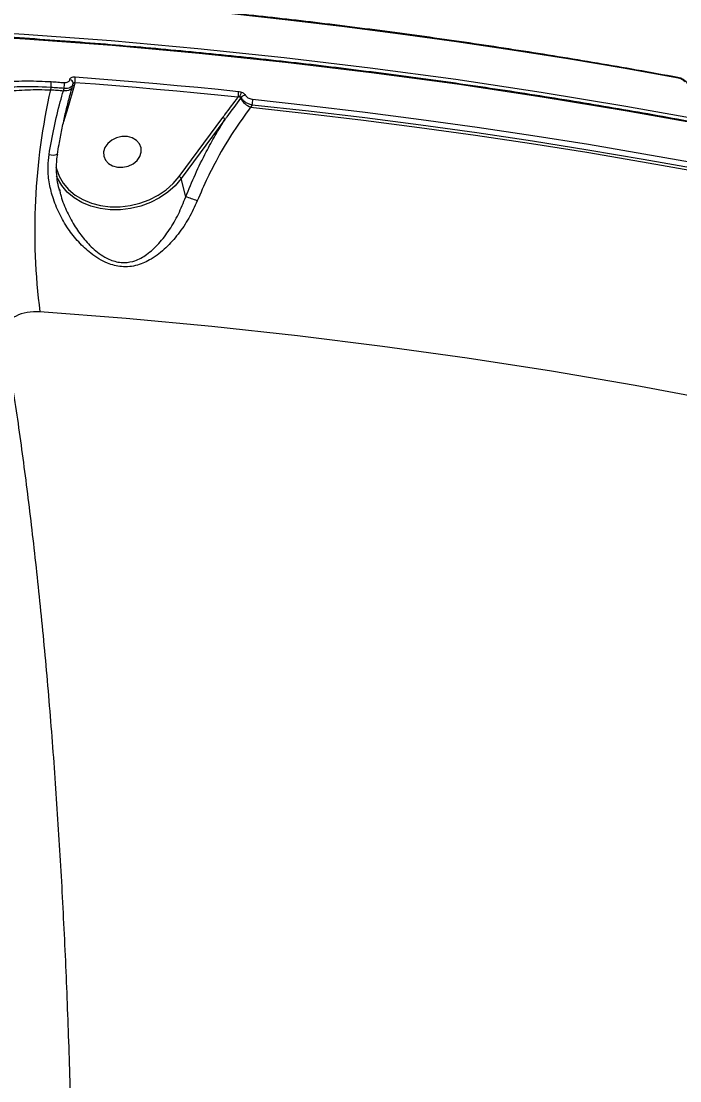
# Model space of a CAD drawing. Header units: millimetres. Extents: x -8422 to 28150, y -6982 to 5510.
# Drawn here: x 22249 to 22403.7, y 1606.3 to 1855.4 of the extents above; entities that cross this region are included whole.
import ezdxf

# ---------------------------------------------------------------- set-up
doc = ezdxf.new("R2010")
doc.units = ezdxf.units.MM
for name, color, linetype in [('DIKOM_ОБЪЕКТ', 7, 'Continuous'), ('DIKOM_РАЗМЕР_ЗОНА', 7, 'Continuous'), ('DIKOM_РАЗМЕР_ОБЪЕКТА', 7, 'Continuous')]:
    doc.layers.add(name, color=color, linetype=linetype)
doc.styles.add('style1', font='arial.ttf', dxfattribs={"width": 0.8})
doc.dimstyles.new('1-50', dxfattribs={"dimtxt": 300, "dimasz": 200, "dimexe": 100, "dimexo": 0, "dimgap": 100, "dimtad": 1, "dimdec": 0, "dimtxsty": 'style1', "dimcen": 0, "dimclrd": 7, "dimclre": 7, "dimadec": 1, "dimazin": 2, "dimtfac": 1, "dimtdec": 0, "dimtmove": 1, "dimatfit": 3, "dimfxl": 0, "dimlwd": 25, "dimlwe": 18, "dimarcsym": 0})

# ---------------------------------------------------------------- blocks, each defined once
blk = doc.blocks.new('*D15')
at = {"layer": 'Defpoints', "color": 0, "transparency": 16777216}
for p in [(19380.28, 3651.45), (27070.13, 3651.45), (15204.41, -3115.19)]:
    blk.add_point(p, dxfattribs=at)
at = {"layer": 'DIKOM_РАЗМЕР_ОБЪЕКТА', "color": 7, "lineweight": 18, "transparency": 16777216}
for p, q in [((19380.28, 3651.45), (27170.13, 3651.45)), ((15204.41, -3115.19), (27170.13, -3115.19))]:
    blk.add_line(p, q, dxfattribs=at)
at = {"layer": 'DIKOM_РАЗМЕР_ОБЪЕКТА', "color": 7, "lineweight": 25, "transparency": 16777216}
blk.add_line((27070.13, -2915.19), (27070.13, 3451.45), dxfattribs=at)
at = {"layer": 'DIKOM_РАЗМЕР_ОБЪЕКТА', "color": 7, "transparency": 16777216}
for points in [[(27036.8, 3451.45), (27103.47, 3451.45), (27070.13, 3651.45)], [(27036.8, -2915.19), (27103.47, -2915.19), (27070.13, -3115.19)]]:
    blk.add_solid(points, dxfattribs=at)
at = {"layer": 'DIKOM_РАЗМЕР_ОБЪЕКТА', "color": 0, "transparency": 16777216, "insert": (26816.96, -135.25), "char_height": 300, "attachment_point": 5, "rotation": 90, "style": 'style1'}
blk.add_mtext('6750', dxfattribs=at)
blk = doc.blocks.new('*D14')
at = {"layer": 'Defpoints', "color": 0, "transparency": 16777216}
for p in [(20684.73, 5148.63), (28049.7, 5148.63), (14575.76, -5055.5)]:
    blk.add_point(p, dxfattribs=at)
at = {"layer": 'DIKOM_РАЗМЕР_ЗОНА', "color": 7, "lineweight": 18, "transparency": 16777216}
for p, q in [((20684.73, 5148.63), (28149.7, 5148.63)), ((14575.76, -5055.5), (28149.7, -5055.5))]:
    blk.add_line(p, q, dxfattribs=at)
at = {"layer": 'DIKOM_РАЗМЕР_ЗОНА', "color": 7, "lineweight": 25, "transparency": 16777216}
blk.add_line((28049.7, -4855.5), (28049.7, 4948.63), dxfattribs=at)
at = {"layer": 'DIKOM_РАЗМЕР_ЗОНА', "color": 7, "transparency": 16777216}
for points in [[(28016.36, 4948.63), (28083.03, 4948.63), (28049.7, 5148.63)], [(28016.36, -4855.5), (28083.03, -4855.5), (28049.7, -5055.5)]]:
    blk.add_solid(points, dxfattribs=at)
at = {"layer": 'DIKOM_РАЗМЕР_ЗОНА', "color": 0, "transparency": 16777216, "insert": (27796.52, -63.59), "char_height": 300, "attachment_point": 5, "rotation": 90, "style": 'style1'}
blk.add_mtext('10200', dxfattribs=at)
blk = doc.blocks.new('*D13')
at = {"layer": 'Defpoints', "color": 0, "transparency": 16777216}
for p in [(10490, 1785.06), (25983.09, 460.53), (10490, -6882.5)]:
    blk.add_point(p, dxfattribs=at)
at = {"layer": 'DIKOM_РАЗМЕР_ЗОНА', "color": 7, "lineweight": 18, "transparency": 16777216}
for p, q in [((10490, 1785.06), (10490, -6982.5)), ((25983.09, 460.53), (25983.09, -6982.5))]:
    blk.add_line(p, q, dxfattribs=at)
at = {"layer": 'DIKOM_РАЗМЕР_ЗОНА', "color": 7, "lineweight": 25, "transparency": 16777216}
blk.add_line((25783.09, -6882.5), (10690, -6882.5), dxfattribs=at)
at = {"layer": 'DIKOM_РАЗМЕР_ЗОНА', "color": 7, "transparency": 16777216}
for points in [[(10690, -6849.17), (10690, -6915.83), (10490, -6882.5)], [(25783.09, -6849.17), (25783.09, -6915.83), (25983.09, -6882.5)]]:
    blk.add_solid(points, dxfattribs=at)
at = {"layer": 'DIKOM_РАЗМЕР_ЗОНА', "color": 0, "transparency": 16777216, "insert": (18236.55, -6629.33), "char_height": 300, "attachment_point": 5, "style": 'style1'}
blk.add_mtext('15500', dxfattribs=at)

msp = doc.modelspace()

# ---------------------------------------------------------------- linework, layer by layer
at = {"layer": 'DIKOM_ОБЪЕКТ', "color": 7, "linetype": 'Continuous', "lineweight": 15}
for p, q in [((22261.16, 1840.63), (22261.19, 1840.77)), ((22261.6, 1840.91), (22261.4, 1840.19)), ((22255.95, 1839.79), (22255.87, 1839.26)), ((22258.91, 1839.04), (22259.06, 1839.57)), ((22261.4, 1840.19), (22259.91, 1834.98)), ((22260.95, 1839.81), (22260.94, 1839.77)), ((22260.95, 1839.81), (22261.13, 1840.43)), ((22300.64, 1837.43), (22300.51, 1837.27)), ((22259.91, 1834.98), (22258.94, 1831.68)), ((22303.24, 1835.66), (22302.87, 1835.15)), ((22286.11, 1818.85), (22296.34, 1832.72)), ((22296.82, 1832.25), (22286.6, 1818.38)), ((22287.64, 1814.07), (22286.6, 1818.38)), ((22257.97, 1815.86), (22258.04, 1815.54))]:
    msp.add_line(p, q, dxfattribs=at)
at = {"layer": 'DIKOM_ОБЪЕКТ', "color": 7, "linetype": 'Continuous', "lineweight": 15, "flags": 128}
for points in [[(22403.34, 1841.97), (22390.38, 1844.3), (22377.38, 1846.5), (22364.34, 1848.58), (22351.24, 1850.53), (22338.11, 1852.36), (22324.94, 1854.06), (22311.73, 1855.64), (22298.48, 1857.09)], [(22187.95, 1855.16), (22208.58, 1854.52), (22229.15, 1853.57), (22249.66, 1852.33), (22270.1, 1850.8), (22290.47, 1848.97), (22310.76, 1846.85), (22330.97, 1844.43), (22351.08, 1841.72), (22371.09, 1838.72), (22391, 1835.43), (22410.8, 1831.85)], [(22411.09, 1830.67), (22391.29, 1834.25), (22371.38, 1837.54), (22351.36, 1840.54), (22331.25, 1843.25), (22311.05, 1845.67), (22290.76, 1847.79), (22270.39, 1849.62), (22249.94, 1851.15), (22229.43, 1852.39), (22208.86, 1853.34), (22188.24, 1853.98)], [(22256, 1841.16), (22256.39, 1841.14), (22256.78, 1841.11), (22257.17, 1841.08), (22257.56, 1841.05), (22257.95, 1841.03), (22258.34, 1841), (22258.73, 1840.97), (22259.12, 1840.94)], [(22299.91, 1837.51), (22295.14, 1837.99), (22290.36, 1838.46), (22285.58, 1838.91), (22280.79, 1839.34), (22276, 1839.76), (22271.21, 1840.16), (22266.41, 1840.54), (22261.6, 1840.91)], [(22261.66, 1842.28), (22266.47, 1841.91), (22271.27, 1841.53), (22276.07, 1841.13), (22280.86, 1840.71), (22285.65, 1840.28), (22290.44, 1839.83), (22295.22, 1839.37), (22300, 1838.88)], [(22255.87, 1839.26), (22256.25, 1839.23), (22256.63, 1839.21), (22257.01, 1839.18), (22257.39, 1839.15), (22257.77, 1839.13), (22258.15, 1839.1), (22258.53, 1839.07), (22258.91, 1839.04)], [(22259.06, 1839.57), (22258.67, 1839.6), (22258.29, 1839.63), (22257.9, 1839.66), (22257.51, 1839.68), (22257.12, 1839.71), (22256.73, 1839.74), (22256.34, 1839.77), (22255.95, 1839.79)], [(22260.94, 1839.77), (22260.94, 1839.77), (22260.82, 1839.55), (22260.63, 1839.37), (22260.38, 1839.22), (22260.07, 1839.11), (22259.71, 1839.04), (22259.32, 1839.02), (22258.91, 1839.04)], [(22303.33, 1837.02), (22316.58, 1835.57), (22329.79, 1833.99), (22342.97, 1832.29), (22356.1, 1830.46), (22369.19, 1828.51), (22382.24, 1826.43), (22395.24, 1824.23), (22408.19, 1821.9)], [(22302.87, 1835.15), (22316.13, 1833.7), (22329.36, 1832.12), (22342.55, 1830.41), (22355.7, 1828.58), (22368.81, 1826.63), (22381.87, 1824.55), (22394.89, 1822.34), (22407.86, 1820.02)], [(22408.02, 1820.55), (22395.07, 1822.87), (22382.08, 1825.07), (22369.05, 1827.15), (22355.97, 1829.1), (22342.84, 1830.92), (22329.68, 1832.63), (22316.48, 1834.2), (22303.24, 1835.66)], [(22276.86, 1823.56), (22277.19, 1824.59), (22277.16, 1825.61), (22276.77, 1826.56), (22276.06, 1827.35), (22275.08, 1827.92), (22273.92, 1828.23), (22272.66, 1828.24), (22271.41, 1827.96), (22270.27, 1827.41), (22269.33, 1826.64), (22268.67, 1825.71), (22268.34, 1824.68), (22268.37, 1823.66), (22268.76, 1822.71), (22269.47, 1821.92), (22270.45, 1821.35), (22271.61, 1821.04), (22272.87, 1821.03), (22274.12, 1821.31), (22275.26, 1821.85), (22276.2, 1822.63), (22276.86, 1823.56)], [(22257.15, 1821.17), (22257.26, 1820.7), (22257.9, 1818.92), (22258.87, 1817.27), (22260.14, 1815.79), (22261.69, 1814.49), (22263.48, 1813.42), (22265.48, 1812.59), (22267.63, 1812.03), (22269.9, 1811.74), (22272.23, 1811.74), (22274.57, 1812.01), (22276.87, 1812.56), (22279.08, 1813.38), (22281.15, 1814.44), (22283.04, 1815.73), (22284.71, 1817.21), (22286.11, 1818.85)], [(22286.6, 1818.38), (22285.15, 1816.68), (22283.43, 1815.16), (22281.49, 1813.83), (22279.35, 1812.74), (22277.07, 1811.89), (22274.69, 1811.32), (22272.28, 1811.04), (22269.88, 1811.04), (22267.54, 1811.34), (22265.32, 1811.92), (22263.27, 1812.77), (22261.42, 1813.88), (22259.82, 1815.22), (22258.51, 1816.75), (22257.51, 1818.45), (22257.28, 1818.97)], [(22412.78, 1766.07), (22393.21, 1769.73), (22373.53, 1773.09), (22353.74, 1776.16), (22333.84, 1778.93), (22313.85, 1781.4), (22293.77, 1783.58), (22273.61, 1785.46), (22253.38, 1787.04)]]:
    msp.add_lwpolyline(points, dxfattribs=at)
at = {"layer": 'DIKOM_ОБЪЕКТ', "color": 7, "linetype": 'Continuous', "lineweight": 15}
for centre, radius, start, end in [((22252.42, 1840.61), 3.63, 347.0245, 8.7885), ((22255.55, 1840.39), 3.6, 346.8375, 8.7558), ((22260.32, 1840.75), 0.865, 1.3204, 85.8326), ((22258.12, 1841.73), 3.58, 346.673, 8.7925), ((22403.13, 1841.95), 0.205, 5.1481, 67.2294), ((22402.19, 1806.11), 150.03, 167.2364, 187.3057), ((22261.3, 1839.74), 0.463, 78.5886, 124.6308), ((22296.73, 1838.4), 3.31, 344.442, 8.3892), ((22305.79, 1835.79), 5.82, 150.0247, 162.1965), ((22299.78, 1836.89), 0.828, 27.0705, 55.1397), ((22304.7, 1839.55), 4.77, 208.6158, 247.4046), ((22301.68, 1836.64), 1.31, 90.7914, 142.9533), ((22300.06, 1836.55), 3.3, 344.308, 8.2238), ((22259.82, 1834.34), 0.641, 82.6134, 102.2106), ((22296.02, 1831.91), 0.877, 22.9266, 68.6401), ((22256.33, 1827.11), 3.2, 255.6161, 291.1355), ((22285.79, 1818.04), 0.875, 22.8795, 68.6872), ((22282.23, 1794.34), 20.46, 66.6615, 74.6567)]:
    msp.add_arc(centre, radius, start, end, dxfattribs=at)
for points, knots in [([(22655.79, 1772.91), (22653.82, 1773.9), (22646.42, 1777.61), (22633.44, 1783.84), (22616.82, 1791.53), (22600.04, 1798.95), (22583.09, 1806.13), (22565.98, 1813.04), (22548.72, 1819.69), (22531.32, 1826.08), (22513.77, 1832.2), (22496.09, 1838.06), (22478.27, 1843.66), (22460.33, 1848.98), (22442.26, 1854.03), (22424.08, 1858.81), (22405.8, 1863.32), (22387.4, 1867.55), (22368.91, 1871.51), (22350.32, 1875.19), (22331.64, 1878.59), (22312.88, 1881.71), (22294.04, 1884.56), (22275.13, 1887.13), (22256.15, 1889.41), (22237.1, 1891.42), (22218.01, 1893.14), (22204.44, 1894.18), (22197.25, 1894.65), (22196.45, 1894.7)], [0, 0, 0, 0, 0.014082, 0.052954, 0.091849, 0.130787, 0.169766, 0.208786, 0.247843, 0.286938, 0.326068, 0.365231, 0.404425, 0.443649, 0.482902, 0.522181, 0.561484, 0.600811, 0.64016, 0.679528, 0.718916, 0.758321, 0.797742, 0.837178, 0.876628, 0.91609, 0.955564, 0.995047, 1, 1, 1, 1]), ([(22403.21, 1842.14), (22399.99, 1842.73), (22390.64, 1844.43), (22375.09, 1847.07), (22356.54, 1849.95), (22337.9, 1852.58), (22319.51, 1854.92), (22306.31, 1856.42), (22299.36, 1857.16), (22298.36, 1857.26)], [0, 0, 0, 0, 0.093445, 0.270949, 0.448456, 0.625961, 0.803467, 0.971632, 1, 1, 1, 1]), ([(22774.92, 1700.64), (22772.26, 1702.13), (22764.55, 1706.44), (22751.64, 1713.42), (22736.12, 1721.49), (22720.43, 1729.34), (22704.55, 1736.97), (22688.49, 1744.37), (22672.27, 1751.55), (22655.87, 1758.5), (22639.31, 1765.21), (22622.59, 1771.7), (22605.72, 1777.95), (22588.69, 1783.97), (22571.52, 1789.75), (22554.21, 1795.29), (22536.76, 1800.59), (22519.17, 1805.65), (22501.46, 1810.47), (22483.62, 1815.04), (22465.67, 1819.37), (22447.6, 1823.45), (22429.42, 1827.29), (22411.14, 1830.88), (22392.75, 1834.21), (22374.27, 1837.3), (22355.7, 1840.14), (22337.05, 1842.72), (22318.31, 1845.06), (22299.5, 1847.14), (22280.62, 1848.96), (22261.67, 1850.54), (22242.66, 1851.86), (22223.59, 1852.92), (22205.41, 1853.7), (22193.58, 1854.03), (22188.13, 1854.18)], [0, 0, 0, 0, 0.015772, 0.04573, 0.075687, 0.105645, 0.135603, 0.165562, 0.19552, 0.225478, 0.255436, 0.285395, 0.315354, 0.345312, 0.375271, 0.40523, 0.435188, 0.465147, 0.495106, 0.525065, 0.555024, 0.584983, 0.614942, 0.644901, 0.67486, 0.704819, 0.734779, 0.764738, 0.794697, 0.824656, 0.854615, 0.884574, 0.914534, 0.944493, 0.974452, 1, 1, 1, 1]), ([(22213.23, 1820.44), (22213.7, 1821.8), (22214.62, 1824.54), (22216.88, 1828.09), (22219.63, 1831.17), (22222.8, 1833.78), (22226.46, 1836.05), (22230.58, 1837.93), (22235.1, 1839.42), (22239.96, 1840.51), (22245.11, 1841.17), (22250.47, 1841.43), (22254.16, 1841.25), (22256, 1841.16)], [0, 0, 0, 0, 0.10097, 0.201936, 0.290337, 0.379023, 0.467425, 0.556113, 0.645091, 0.733782, 0.822425, 0.911353, 1, 1, 1, 1]), ([(22259.12, 1840.94), (22259.28, 1840.94), (22259.6, 1840.94), (22260, 1841.07), (22260.29, 1841.28), (22260.38, 1841.48), (22260.39, 1841.6), (22260.39, 1841.61)], [0, 0, 0, 0, 0.240456, 0.481047, 0.721866, 0.962862, 1, 1, 1, 1]), ([(22260.39, 1841.61), (22260.39, 1841.63), (22260.4, 1841.75), (22260.49, 1841.95), (22260.77, 1842.16), (22261.17, 1842.29), (22261.5, 1842.28), (22261.66, 1842.28)], [0, 0, 0, 0, 0.037288, 0.278192, 0.51899, 0.759514, 1, 1, 1, 1]), ([(22261.1, 1840.43), (22261.14, 1840.5), (22261.19, 1840.61), (22261.17, 1840.73), (22261.17, 1840.78)], [0, 0, 0, 0, 0.578378, 1, 1, 1, 1]), ([(22261.6, 1840.91), (22261.55, 1840.9), (22261.44, 1840.9), (22261.3, 1840.84), (22261.21, 1840.76), (22261.19, 1840.7), (22261.18, 1840.67)], [0, 0, 0, 0, 0.266684, 0.534184, 0.801986, 1, 1, 1, 1]), ([(22405.49, 1840.66), (22405.47, 1840.7), (22405.37, 1840.94), (22405, 1841.32), (22404.36, 1841.77), (22403.7, 1842.06), (22403.32, 1842.1), (22403.22, 1842.12)], [0, 0, 0, 0, 0.050233, 0.300321, 0.589588, 0.888405, 1, 1, 1, 1]), ([(22404.92, 1841.01), (22404.86, 1841.11), (22404.72, 1841.31), (22404.35, 1841.59), (22403.91, 1841.82), (22403.55, 1841.93), (22403.37, 1841.97), (22403.34, 1841.97)], [0, 0, 0, 0, 0.239394, 0.478682, 0.717975, 0.957765, 1, 1, 1, 1]), ([(22255.95, 1839.79), (22253.29, 1839.9), (22249.25, 1840.07), (22244.07, 1839.66), (22239.07, 1838.98), (22234.36, 1837.82), (22230.07, 1836.22), (22226.09, 1834.33), (22222.61, 1832.02), (22219.69, 1829.35), (22217.48, 1826.76), (22215.41, 1823.54), (22214.5, 1820.86), (22214.05, 1819.51)], [0, 0, 0, 0, 0.131218, 0.198783, 0.266349, 0.397566, 0.465156, 0.532744, 0.663479, 0.730813, 0.798152, 0.898245, 1, 1, 1, 1]), ([(22214.05, 1819.51), (22214.49, 1820.74), (22215.38, 1823.2), (22217.62, 1826.42), (22220.33, 1829.23), (22223.42, 1831.62), (22226.99, 1833.75), (22231.01, 1835.55), (22235.43, 1837.03), (22240.17, 1838.16), (22245.21, 1838.92), (22250.45, 1839.33), (22254.06, 1839.28), (22255.87, 1839.26)], [0, 0, 0, 0, 0.103375, 0.20675, 0.294608, 0.382734, 0.470593, 0.55875, 0.647181, 0.735336, 0.823466, 0.911869, 1, 1, 1, 1]), ([(22255.53, 1824.01), (22255.91, 1826.15), (22256.68, 1830.47), (22257.87, 1835.44), (22258.66, 1838.17), (22258.91, 1839.04)], [0, 0, 0, 0, 0.398483, 0.808518, 1, 1, 1, 1]), ([(22257.51, 1824.12), (22257.63, 1824.88), (22257.95, 1826.82), (22258.53, 1829.85), (22259.25, 1833.19), (22260.02, 1836.37), (22260.6, 1838.57), (22260.93, 1839.64), (22260.96, 1839.76)], [0, 0, 0, 0, 0.13524, 0.343855, 0.553518, 0.763475, 0.972736, 1, 1, 1, 1]), ([(22261.1, 1840.43), (22261.07, 1840.32), (22260.98, 1840.05), (22260.53, 1839.75), (22259.87, 1839.55), (22259.33, 1839.56), (22259.06, 1839.57)], [0, 0, 0, 0, 0.196823, 0.464643, 0.732261, 1, 1, 1, 1]), ([(22300, 1838.88), (22300.07, 1838.87), (22300.32, 1838.84), (22300.57, 1838.76), (22300.75, 1838.7)], [0, 0, 0, 0, 0.28782, 1, 1, 1, 1]), ([(22300.75, 1838.7), (22300.87, 1838.64), (22301.14, 1838.52), (22301.48, 1838.26), (22301.6, 1838.06), (22301.67, 1837.95)], [0, 0, 0, 0, 0.298623, 0.649081, 1, 1, 1, 1]), ([(22296.34, 1832.72), (22296.49, 1832.94), (22297.68, 1834.54), (22298.88, 1836.13), (22299.91, 1837.51)], [0, 0, 0, 0, 0.134369, 1, 1, 1, 1]), ([(22300.51, 1837.27), (22299.44, 1835.82), (22298.2, 1834.16), (22296.98, 1832.47), (22296.82, 1832.25)], [0, 0, 0, 0, 0.87077, 1, 1, 1, 1]), ([(22300.25, 1837.57), (22300.17, 1837.56), (22300.06, 1837.55), (22299.95, 1837.52), (22299.91, 1837.51)], [0, 0, 0, 0, 0.705146, 1, 1, 1, 1]), ([(22300.64, 1837.43), (22300.62, 1837.46), (22300.6, 1837.49), (22300.52, 1837.54), (22300.41, 1837.57), (22300.3, 1837.57), (22300.25, 1837.57)], [0, 0, 0, 0, 0.26181, 0.321064, 0.671814, 1, 1, 1, 1]), ([(22303.24, 1835.66), (22303.16, 1835.68), (22302.81, 1835.76), (22302.2, 1835.99), (22301.5, 1836.42), (22300.94, 1836.91), (22300.74, 1837.26), (22300.64, 1837.43)], [0, 0, 0, 0, 0.074919, 0.315166, 0.545124, 0.771493, 1, 1, 1, 1]), ([(22301.67, 1837.95), (22301.73, 1837.85), (22301.85, 1837.65), (22302.21, 1837.38), (22302.66, 1837.16), (22303.05, 1837.06), (22303.28, 1837.03), (22303.33, 1837.02)], [0, 0, 0, 0, 0.224949, 0.449608, 0.680323, 0.923731, 1, 1, 1, 1]), ([(22302.87, 1835.15), (22301.52, 1833.3), (22298.79, 1829.56), (22295.44, 1823.85), (22292.58, 1818.33), (22291.12, 1814.95), (22290.33, 1813.12)], [0, 0, 0, 0, 0.284857, 0.57775, 0.771566, 1, 1, 1, 1]), ([(22287.64, 1814.07), (22288.37, 1815.85), (22289.85, 1819.45), (22292.22, 1824.27), (22294.56, 1828.57), (22296.07, 1831.02), (22296.82, 1832.25)], [0, 0, 0, 0, 0.279449, 0.563416, 0.780713, 1, 1, 1, 1]), ([(22290.33, 1813.12), (22289.7, 1811.75), (22288.43, 1808.97), (22285.92, 1805.28), (22283.01, 1801.99), (22279.85, 1799.47), (22276.89, 1798.1), (22274.47, 1797.63), (22272.09, 1797.61), (22269.59, 1798.25), (22267.2, 1799.46), (22264.88, 1801.08), (22262.4, 1803.43), (22259.93, 1806.58), (22257.86, 1810.15), (22256.36, 1813.86), (22255.47, 1817.61), (22255.18, 1820.98), (22255.43, 1823.1), (22255.53, 1824.01)], [0, 0, 0, 0, 0.074757, 0.151909, 0.22739, 0.305176, 0.368851, 0.401038, 0.43433, 0.490457, 0.527801, 0.566084, 0.630102, 0.695766, 0.763728, 0.833224, 0.892827, 0.954062, 1, 1, 1, 1]), ([(22258.02, 1815.54), (22257.94, 1815.83), (22257.64, 1816.87), (22257.36, 1818.74), (22257.26, 1821.12), (22257.34, 1822.93), (22257.56, 1823.91), (22257.6, 1824.11)], [0, 0, 0, 0, 0.105269, 0.370299, 0.648574, 0.929226, 1, 1, 1, 1]), ([(22258.04, 1815.54), (22258.09, 1815.26), (22258.42, 1813.68), (22259.54, 1810.91), (22261.32, 1807.46), (22263.51, 1804.35), (22265.67, 1802.04), (22267.74, 1800.42), (22269.81, 1799.23), (22272.43, 1798.47), (22274.5, 1798.7), (22276.54, 1799.33), (22278.74, 1800.56), (22281.42, 1803.09), (22283.86, 1806.32), (22286, 1809.98), (22287.09, 1812.69), (22287.64, 1814.07)], [0, 0, 0, 0, 0.018071, 0.100697, 0.185013, 0.261474, 0.339493, 0.38219, 0.425904, 0.487666, 0.548678, 0.559698, 0.632519, 0.722441, 0.815357, 0.906523, 1, 1, 1, 1]), ([(22253.38, 1787.04), (22252.35, 1787.04), (22250.3, 1787.05), (22247.69, 1786.18), (22245.83, 1784.73), (22244.95, 1782.98), (22245.03, 1781.75), (22245.07, 1781.23)], [0, 0, 0, 0, 0.218028, 0.433235, 0.643795, 0.851437, 1, 1, 1, 1]), ([(22245.07, 1781.23), (22245.9, 1776.13), (22247.55, 1765.94), (22249.81, 1749.65), (22251.9, 1732.53), (22253.81, 1714.52), (22255.53, 1695.7), (22257.01, 1676.47), (22258.26, 1656.9), (22259.28, 1637.08), (22260.1, 1616.69), (22260.69, 1595.77), (22261.05, 1574.38), (22261.18, 1552.99), (22261.08, 1531.68), (22260.76, 1510.51), (22260.21, 1489.14), (22259.44, 1467.64), (22258.43, 1446.08), (22257.2, 1424.93), (22255.78, 1404.25), (22254.16, 1384.08), (22252.33, 1364.12), (22250.29, 1344.44), (22248.03, 1325.12), (22245.61, 1306.56), (22243.04, 1288.82), (22240.34, 1271.92), (22237.45, 1255.6), (22234.39, 1239.94), (22231.17, 1225.01), (22228.09, 1212.13), (22225.18, 1201.02), (22223.38, 1194.81), (22222.47, 1191.7)], [0, 0, 0, 0, 0.031179, 0.062381, 0.093559, 0.125644, 0.157755, 0.18984, 0.22102, 0.252224, 0.283405, 0.31549, 0.347601, 0.379686, 0.410889, 0.442116, 0.473319, 0.505426, 0.537559, 0.569665, 0.60092, 0.632198, 0.663452, 0.69561, 0.727794, 0.759952, 0.791284, 0.822641, 0.853973, 0.886209, 0.918471, 0.950707, 0.97533, 1, 1, 1, 1])]:
    msp.add_open_spline(points, degree=3, knots=knots, dxfattribs=at)

# ---------------------------------------------------------------- dimensions: what is measured, and where the dimension line sits
at = {"layer": 'DIKOM_РАЗМЕР_ЗОНА'}
dim = msp.add_linear_dim(base=(28049.7, 5148.63), p1=(14575.76, -5055.5), p2=(20684.73, 5148.63), angle=270, text='10200', dimstyle='1-50', override={"dimscale": 1, "dimtix": 0, "dimtofl": 1, "dimtmove": 1, "dimatfit": 3}, dxfattribs=at)
dim.commit()
dim.dimension.update_dxf_attribs({"geometry": '*D14', "text_midpoint": (28049.7, -63.59), "dimtype": 160})
dim = msp.add_linear_dim(base=(10490, -6882.5), p1=(25983.09, 460.53), p2=(10490, 1785.06), angle=180, text='15500', dimstyle='1-50', dxfattribs=at)
dim.commit()
dim.dimension.update_dxf_attribs({"geometry": '*D13', "text_midpoint": (18236.55, -6882.5), "dimtype": 160})
at = {"layer": 'DIKOM_РАЗМЕР_ОБЪЕКТА'}
dim = msp.add_linear_dim(base=(27070.13, 3651.45), p1=(15204.41, -3115.19), p2=(19380.28, 3651.45), angle=270, text='6750', dimstyle='1-50', override={"dimscale": 1, "dimtix": 0, "dimtofl": 1, "dimtmove": 1, "dimatfit": 3}, dxfattribs=at)
dim.commit()
dim.dimension.update_dxf_attribs({"geometry": '*D15', "text_midpoint": (27070.13, -135.25), "dimtype": 160})

doc.saveas('drawing.dxf')
